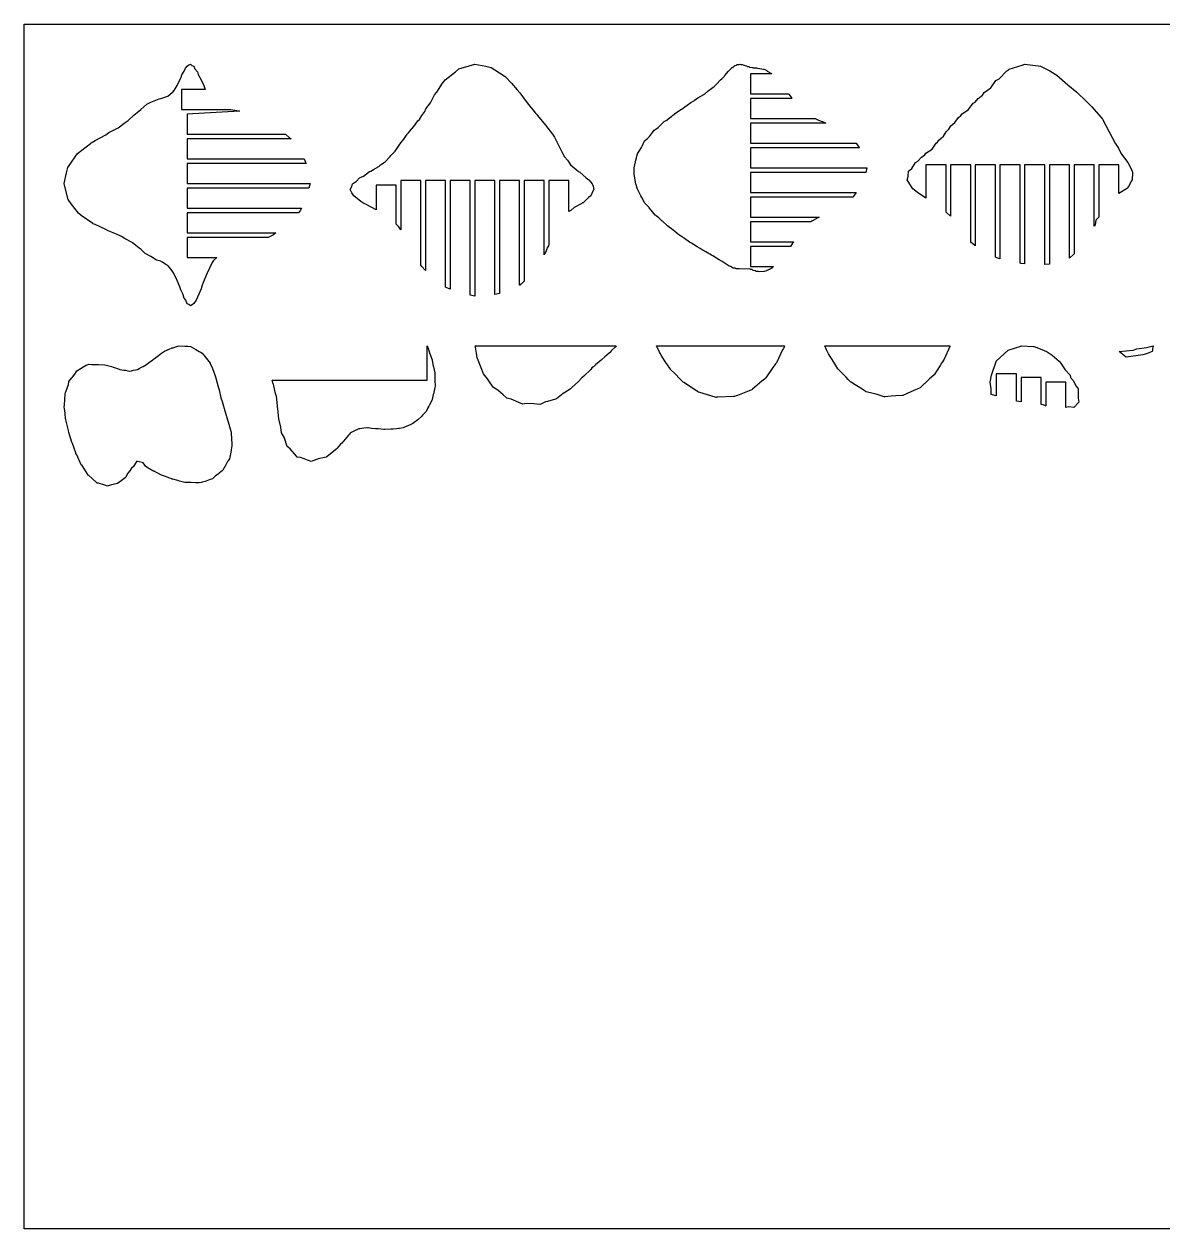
# Model space of a CAD drawing. Header units: metres. Extents: x 0 to 600, y 0 to 300.
# Drawn here: x 0 to 283.5, y 0 to 300 of the extents above; entities that cross this region are included whole.
import ezdxf

# ---------------------------------------------------------------- set-up
doc = ezdxf.new("R2010")
doc.units = ezdxf.units.M

msp = doc.modelspace()

# ---------------------------------------------------------------- linework, layer by layer
at = {"layer": 'sheet_boundary'}
for p, q in [((0, 300), (600, 300)), ((0, 0), (0, 300)), ((600, 0), (0, 0))]:
    msp.add_line(p, q, dxfattribs=at)
at = {"layer": 'X-1'}
for p, q in [((244.974981, 218.80387), (248.096811, 219.843308)), ((248.096811, 219.843308), (248.174035, 219.875189)), ((248.174035, 219.875189), (251.227337, 219.702725)), ((251.227337, 219.702725), (251.415987, 219.693266)), ((251.415987, 219.693266), (253.74864, 218.803881)), ((241.937063, 215.966294), (241.984205, 216.08541)), ((241.984205, 216.08541), (244.974981, 218.80387)), ((253.74864, 218.803881), (254.642726, 218.373322)), ((254.642726, 218.373322), (255.920472, 217.535647)), ((255.920472, 217.535647), (257.694571, 216.08541)), ((257.694571, 216.08541), (257.742683, 216.003984)), ((257.742683, 216.003984), (257.811559, 215.923042)), ((240.837429, 212.573006), (241.937063, 215.966294)), ((257.811559, 215.923042), (259.107918, 213.940082)), ((259.107918, 213.940082), (260.391847, 212.573006)), ((240.45684, 210.801906), (240.837429, 212.573006)), ((240.714326, 209.216649), (240.45684, 210.801906)), ((247.011935, 212.894778), (242.011935, 212.894778)), ((242.011935, 212.894778), (242.011935, 207.406571)), ((247.011935, 206.102647), (247.011935, 212.894778)), ((253.154562, 211.978463), (248.154562, 211.978463)), ((248.154562, 211.978463), (248.154562, 205.963234)), ((253.154562, 205.278752), (253.154562, 211.978463)), ((259.297188, 210.868586), (254.297188, 210.868586)), ((254.297188, 210.868586), (254.297188, 204.918197)), ((259.297188, 204.516197), (259.297188, 210.868586)), ((260.391847, 212.573006), (260.501145, 211.973749)), ((260.501145, 211.973749), (261.117402, 211.226211)), ((261.117402, 211.226211), (261.851465, 209.839609)), ((240.721344, 207.732784), (240.714326, 209.216649)), ((242.011935, 207.406571), (240.721344, 207.732784)), ((261.851465, 209.839609), (262.366425, 209.216649)), ((262.366425, 209.216649), (262.375265, 206.845868)), ((248.154562, 205.963234), (247.011935, 206.102647)), ((253.661502, 205.213011), (253.154562, 205.278752)), ((254.264325, 204.920222), (253.661502, 205.213011)), ((254.297188, 204.918197), (254.264325, 204.920222)), ((260.059197, 204.689376), (259.297188, 204.516197)), ((261.346056, 204.537788), (260.059197, 204.689376)), ((262.569607, 205.860292), (261.346056, 204.537788)), ((262.375265, 206.845868), (262.569607, 205.860292))]:
    msp.add_line(p, q, dxfattribs=at)
at = {"layer": 'X-10-2'}
for p, q in [((276.095927, 218.811966), (276.970576, 219.14192)), ((276.970576, 219.14192), (279.381695, 219.477199)), ((279.381695, 219.477199), (281.075084, 219.875189)), ((280.924461, 219.14192), (280.856685, 218.811966)), ((280.993332, 219.477199), (280.924461, 219.14192)), ((281.075084, 219.875189), (280.993332, 219.477199)), ((272.569607, 218.445833), (276.095927, 218.811966)), ((273.208431, 217.943994), (272.569607, 218.445833)), ((273.323621, 217.853504), (273.208431, 217.943994)), ((273.572231, 217.658204), (273.323621, 217.853504)), ((274.344227, 217.051749), (273.572231, 217.658204)), ((278.448574, 217.658204), (274.344227, 217.051749)), ((279.381695, 217.853504), (278.448574, 217.658204)), ((279.59554, 217.943994), (279.381695, 217.853504)), ((280.781476, 218.445833), (279.59554, 217.943994)), ((280.856685, 218.811966), (280.781476, 218.445833))]:
    msp.add_line(p, q, dxfattribs=at)
at = {"layer": 'X-5'}
for p, q in [((174.850973, 287.685747), (175.356663, 288.318632)), ((175.356663, 288.318632), (175.544635, 288.407858)), ((175.544635, 288.407858), (175.765752, 288.666323)), ((175.765752, 288.666323), (175.872558, 288.79117)), ((175.872558, 288.79117), (175.874295, 288.7932)), ((175.874295, 288.7932), (176.083653, 289.037919)), ((176.083653, 289.037919), (176.145559, 289.110282)), ((176.145559, 289.110282), (176.150973, 289.116611)), ((176.150973, 289.116611), (176.209349, 289.184847)), ((176.209349, 289.184847), (176.305906, 289.222948)), ((176.305906, 289.222948), (176.372148, 289.249086)), ((176.372148, 289.249086), (176.495641, 289.297816)), ((176.495641, 289.297816), (176.513053, 289.304687)), ((176.513053, 289.304687), (176.640903, 289.420064)), ((176.640903, 289.420064), (176.691987, 289.466165)), ((176.691987, 289.466165), (176.843554, 289.602947)), ((176.843554, 289.602947), (176.936688, 289.686996)), ((176.936688, 289.686996), (177.02729, 289.712315)), ((177.02729, 289.712315), (177.300984, 289.788803)), ((177.300984, 289.788803), (177.333423, 289.805748)), ((177.333423, 289.805748), (177.535226, 289.911162)), ((177.535226, 289.911162), (177.585462, 289.937404)), ((177.585462, 289.937404), (177.78075, 289.957072)), ((177.78075, 289.957072), (177.982271, 289.977368)), ((177.982271, 289.977368), (178.189229, 290)), ((178.189229, 290), (178.40738, 289.977368)), ((178.40738, 289.977368), (178.603022, 289.957072)), ((178.603022, 289.957072), (178.676828, 289.937404)), ((178.676828, 289.937404), (178.775299, 289.911162)), ((178.775299, 289.911162), (179.196195, 289.805748)), ((179.196195, 289.805748), (179.227492, 289.788803)), ((179.227492, 289.788803), (179.368766, 289.712315)), ((179.368766, 289.712315), (179.466139, 289.686996)), ((179.466139, 289.686996), (179.789368, 289.602947)), ((179.789368, 289.602947), (179.996528, 289.466165)), ((179.996528, 289.466165), (180.410119, 289.420064)), ((180.410119, 289.420064), (180.601261, 289.304687)), ((180.601261, 289.304687), (180.612643, 289.297816)), ((180.612643, 289.297816), (180.693371, 289.249086)), ((180.693371, 289.249086), (181.265924, 289.222948)), ((181.265924, 289.222948), (181.354738, 289.184847)), ((181.354738, 289.184847), (181.513797, 289.116611)), ((181.513797, 289.116611), (182.293427, 289.110282)), ((182.293427, 289.110282), (182.559387, 289.037919)), ((182.559387, 289.037919), (184.053473, 288.7932)), ((184.053473, 288.7932), (184.131089, 288.79117)), ((184.131089, 288.79117), (184.426896, 288.666323)), ((184.426896, 288.666323), (184.844861, 288.407858)), ((184.844861, 288.407858), (184.989148, 288.318632)), ((184.989148, 288.318632), (186.012587, 287.685747)), ((172.135399, 284.810677), (172.379802, 285.00506)), ((172.379802, 285.00506), (173.371676, 286.117446)), ((173.371676, 286.117446), (173.672645, 286.403757)), ((173.672645, 286.403757), (174.261302, 286.963743)), ((174.261302, 286.963743), (174.344648, 287.063487)), ((174.344648, 287.063487), (174.462521, 287.199589)), ((174.462521, 287.199589), (174.850973, 287.685747)), ((186.106955, 287.603456), (180.858171, 287.603456)), ((180.858171, 287.603456), (180.858171, 282.603456)), ((186.012587, 287.685747), (186.106955, 287.603456)), ((167.685631, 281.644722), (169.168842, 282.469867)), ((169.168842, 282.469867), (169.285734, 282.546868)), ((169.285734, 282.546868), (169.341949, 282.581769)), ((169.341949, 282.581769), (170.196386, 283.291648)), ((170.196386, 283.291648), (170.619498, 283.643175)), ((170.619498, 283.643175), (170.826106, 283.814828)), ((170.826106, 283.814828), (171.520275, 284.28395)), ((171.520275, 284.28395), (171.796065, 284.47033)), ((171.796065, 284.47033), (172.135399, 284.810677)), ((180.858171, 282.603456), (190.38893, 282.603456)), ((190.38893, 282.603456), (190.402923, 282.581769)), ((190.402923, 282.581769), (190.425443, 282.546868)), ((190.425443, 282.546868), (190.475128, 282.469867)), ((190.475128, 282.469867), (191.007554, 281.644722)), ((163.606637, 278.780772), (164.084224, 279.099331)), ((164.084224, 279.099331), (164.501645, 279.43938)), ((164.501645, 279.43938), (165.091427, 279.845115)), ((165.091427, 279.845115), (165.95345, 280.438134)), ((165.95345, 280.438134), (166.838656, 280.98936)), ((166.838656, 280.98936), (166.920934, 281.040595)), ((166.920934, 281.040595), (167.685631, 281.644722)), ((191.126211, 281.460829), (180.858171, 281.460829)), ((180.858171, 281.460829), (180.858171, 276.460829)), ((191.007554, 281.644722), (191.126211, 281.460829)), ((159.465792, 275.830349), (159.967782, 276.106287)), ((159.967782, 276.106287), (160.654686, 276.647338)), ((160.654686, 276.647338), (161.207695, 277.082924)), ((161.207695, 277.082924), (161.492102, 277.306941)), ((161.492102, 277.306941), (161.953879, 277.670666)), ((161.953879, 277.670666), (162.008014, 277.71063)), ((162.008014, 277.71063), (162.016232, 277.719942)), ((162.016232, 277.719942), (163.606637, 278.780772)), ((180.858171, 276.460829), (196.894201, 276.460829)), ((196.894201, 276.460829), (197.760439, 276.106287)), ((197.760439, 276.106287), (198.434629, 275.830349)), ((156.400056, 272.972897), (156.873117, 273.60757)), ((156.873117, 273.60757), (157.532211, 274.026295)), ((157.532211, 274.026295), (157.832707, 274.217201)), ((157.832707, 274.217201), (159.014789, 275.384852)), ((159.014789, 275.384852), (159.346925, 275.712933)), ((159.346925, 275.712933), (159.465792, 275.830349)), ((199.567834, 275.318203), (180.858171, 275.318203)), ((180.858171, 275.318203), (180.858171, 270.318203)), ((198.434629, 275.830349), (198.721506, 275.712933)), ((198.721506, 275.712933), (199.414567, 275.384852)), ((199.414567, 275.384852), (199.567834, 275.318203)), ((153.853454, 269.629143), (154.474608, 270.921165)), ((154.474608, 270.921165), (155.154873, 271.528897)), ((155.154873, 271.528897), (155.660333, 271.980462)), ((155.660333, 271.980462), (156.400056, 272.972897)), ((180.858171, 270.318203), (207.103123, 270.318203)), ((207.103123, 270.318203), (207.614243, 269.629143)), ((152.301753, 266.09225), (152.664615, 267.736106)), ((152.664615, 267.736106), (152.934511, 268.144564)), ((152.934511, 268.144564), (153.687815, 269.284606)), ((153.687815, 269.284606), (153.853454, 269.629143)), ((207.993804, 269.175576), (180.858171, 269.175576)), ((180.858171, 269.175576), (180.858171, 264.175576)), ((207.614243, 269.629143), (207.902564, 269.284606)), ((207.902564, 269.284606), (207.993804, 269.175576)), ((151.833345, 264.195049), (152.196752, 265.666962)), ((151.894945, 262.530676), (151.833345, 264.195049)), ((152.196752, 265.666962), (152.301753, 266.09225)), ((180.858171, 264.175576), (209.815574, 264.175576)), ((209.815574, 264.175576), (209.526688, 263.032949)), ((152.011774, 261.689239), (151.894945, 262.530676)), ((152.164575, 260.588712), (152.011774, 261.689239)), ((209.526688, 263.032949), (180.858171, 263.032949)), ((180.858171, 263.032949), (180.858171, 258.032949)), ((152.266385, 260.245249), (152.164575, 260.588712)), ((152.671449, 258.878732), (152.266385, 260.245249)), ((153.007653, 258.235323), (152.671449, 258.878732)), ((153.538136, 257.220113), (153.007653, 258.235323)), ((180.858171, 258.032949), (207.156012, 258.032949)), ((207.156012, 258.032949), (206.539261, 257.220113)), ((153.746679, 256.847523), (153.538136, 257.220113)), ((154.461022, 255.571254), (153.746679, 256.847523)), ((154.533391, 255.441957), (154.461022, 255.571254)), ((155.587898, 254.290587), (154.533391, 255.441957)), ((206.289027, 256.890323), (180.858171, 256.890323)), ((180.858171, 256.890323), (180.858171, 251.890323)), ((206.539261, 257.220113), (206.289027, 256.890323)), ((155.61182, 254.264468), (155.587898, 254.290587)), ((156.114952, 253.652816), (155.61182, 254.264468)), ((157.09332, 252.463428), (156.114952, 253.652816)), ((157.143862, 252.401985), (157.09332, 252.463428)), ((157.371346, 252.22472), (157.143862, 252.401985)), ((158.010555, 251.726622), (157.371346, 252.22472)), ((158.662328, 251.116244), (158.010555, 251.726622)), ((158.841585, 250.948373), (158.662328, 251.116244)), ((158.894751, 250.898584), (158.841585, 250.948373)), ((160.121458, 249.749788), (158.894751, 250.898584)), ((160.486129, 249.507519), (160.121458, 249.749788)), ((160.581767, 249.43167), (160.486129, 249.507519)), ((161.133199, 248.994337), (160.581767, 249.43167)), ((180.858171, 251.890323), (197.873656, 251.890323)), ((195.873635, 250.747696), (180.858171, 250.747696)), ((180.858171, 250.747696), (180.858171, 245.747696)), ((196.065495, 250.898584), (195.873635, 250.747696)), ((196.120466, 250.948373), (196.065495, 250.898584)), ((196.438511, 251.116244), (196.120466, 250.948373)), ((197.570153, 251.726622), (196.438511, 251.116244)), ((197.873656, 251.890323), (197.570153, 251.726622)), ((161.95388, 248.343466), (161.133199, 248.994337)), ((162.967576, 247.554834), (161.95388, 248.343466)), ((163.010279, 247.521612), (162.967576, 247.554834)), ((163.415875, 247.248405), (163.010279, 247.521612)), ((164.361674, 246.596809), (163.415875, 247.248405)), ((165.622595, 245.728112), (164.361674, 246.596809)), ((166.128259, 245.428752), (165.622595, 245.728112)), ((167.579004, 244.56989), (166.128259, 245.428752)), ((168.297485, 244.091207), (167.579004, 244.56989)), ((168.823693, 243.769765), (168.297485, 244.091207)), ((169.168842, 243.558925), (168.823693, 243.769765)), ((169.693976, 243.272388), (169.168842, 243.558925)), ((171.138031, 242.484445), (169.693976, 243.272388)), ((180.858171, 245.747696), (191.49628, 245.747696)), ((190.787362, 244.60507), (180.858171, 244.60507)), ((180.858171, 244.60507), (180.858171, 239.60507)), ((191.279209, 245.428752), (190.787362, 244.60507)), ((191.482951, 245.728112), (191.279209, 245.428752)), ((191.49628, 245.747696), (191.482951, 245.728112)), ((171.443188, 242.293965), (171.138031, 242.484445)), ((172.379802, 241.709326), (171.443188, 242.293965)), ((173.018091, 241.308949), (172.379802, 241.709326)), ((173.732626, 240.860746), (173.018091, 241.308949)), ((174.231903, 240.547567), (173.732626, 240.860746)), ((174.261302, 240.528962), (174.231903, 240.547567)), ((174.269608, 240.527003), (174.261302, 240.528962)), ((175.278529, 239.868787), (174.269608, 240.527003)), ((175.544635, 239.695181), (175.278529, 239.868787)), ((175.813934, 239.670062), (175.544635, 239.695181)), ((176.491998, 239.250518), (175.813934, 239.670062)), ((176.492055, 239.250483), (176.491998, 239.250518)), ((176.513053, 239.23749), (176.492055, 239.250483)), ((176.966671, 239.208143), (176.513053, 239.23749)), ((177.010288, 239.186874), (176.966671, 239.208143)), ((177.021842, 239.18124), (177.010288, 239.186874)), ((177.041441, 239.171683), (177.021842, 239.18124)), ((177.043853, 239.170507), (177.041441, 239.171683)), ((177.162326, 239.112737), (177.043853, 239.170507)), ((177.171754, 239.10814), (177.162326, 239.112737)), ((177.179373, 239.104425), (177.171754, 239.10814)), ((177.189444, 239.099514), (177.179373, 239.104425)), ((177.300984, 239.045125), (177.189444, 239.099514)), ((177.982271, 239.02807), (177.300984, 239.045125)), ((180.715603, 238.949475), (177.982271, 239.02807)), ((180.789992, 238.895365), (180.715603, 238.949475)), ((181.196429, 238.856204), (180.789992, 238.895365)), ((180.858171, 239.60507), (186.5097, 239.60507)), ((181.448005, 238.632779), (181.196429, 238.856204)), ((181.458872, 238.623128), (181.448005, 238.632779)), ((181.958417, 238.574088), (181.458872, 238.623128)), ((182.193541, 238.399585), (181.958417, 238.574088)), ((182.217715, 238.381643), (182.193541, 238.399585)), ((182.799352, 238.362418), (182.217715, 238.381643)), ((182.847755, 238.360818), (182.799352, 238.362418)), ((183.118028, 238.281694), (182.847755, 238.360818)), ((184.11101, 238.360818), (183.118028, 238.281694)), ((184.131088, 238.362418), (184.11101, 238.360818)), ((184.191234, 238.381643), (184.131088, 238.362418)), ((184.247362, 238.399585), (184.191234, 238.381643)), ((184.798696, 238.574088), (184.247362, 238.399585)), ((184.916335, 238.623128), (184.798696, 238.574088)), ((184.939485, 238.632779), (184.916335, 238.623128)), ((185.475438, 238.856204), (184.939485, 238.632779)), ((185.540155, 238.895365), (185.475438, 238.856204)), ((185.629577, 238.949475), (185.540155, 238.895365)), ((185.759461, 239.02807), (185.629577, 238.949475)), ((185.787646, 239.045125), (185.759461, 239.02807)), ((185.877528, 239.099514), (185.787646, 239.045125)), ((185.885644, 239.104425), (185.877528, 239.099514)), ((185.891783, 239.10814), (185.885644, 239.104425)), ((185.899381, 239.112737), (185.891783, 239.10814)), ((185.99485, 239.170507), (185.899381, 239.112737)), ((185.996794, 239.171683), (185.99485, 239.170507)), ((186.012587, 239.18124), (185.996794, 239.171683)), ((186.019196, 239.186874), (186.012587, 239.18124)), ((186.044142, 239.208143), (186.019196, 239.186874)), ((186.078564, 239.23749), (186.044142, 239.208143)), ((186.093803, 239.250483), (186.078564, 239.23749)), ((186.093845, 239.250518), (186.093803, 239.250483)), ((186.5097, 239.60507), (186.093845, 239.250518))]:
    msp.add_line(p, q, dxfattribs=at)
at = {"layer": 'X-7'}
for p, q in [((39.279221, 287.351295), (39.828614, 288.312401)), ((39.828614, 288.312401), (40.182124, 289.027619)), ((40.182124, 289.027619), (40.617033, 289.549726)), ((40.617033, 289.549726), (40.998089, 289.828996)), ((40.998089, 289.828996), (41.405452, 290)), ((41.405452, 290), (41.770145, 289.716856)), ((41.770145, 289.716856), (42.230527, 289.521088)), ((42.230527, 289.521088), (42.539872, 288.837745)), ((42.539872, 288.837745), (43.136062, 288.125403)), ((43.136062, 288.125403), (43.351525, 287.425463)), ((38.098003, 284.691878), (38.240219, 285.11703)), ((38.240219, 285.11703), (39.003539, 286.569251)), ((39.003539, 286.569251), (39.279221, 287.351295)), ((43.351525, 287.425463), (44.183345, 285.954388)), ((44.183345, 285.954388), (44.256625, 285.690184)), ((44.256625, 285.690184), (44.616288, 284.959828)), ((34.320208, 281.557628), (35.763542, 282.05864)), ((35.763542, 282.05864), (36.848084, 282.942034)), ((36.848084, 282.942034), (37.050721, 283.078074)), ((37.050721, 283.078074), (37.318428, 283.448642)), ((37.318428, 283.448642), (38.098003, 284.691878)), ((45.099087, 283.73083), (39.165284, 283.73083)), ((39.165284, 283.73083), (39.165284, 278.73083)), ((44.616288, 284.959828), (45.099087, 283.73083)), ((29.072544, 278.756286), (30.547886, 280.021656)), ((30.547886, 280.021656), (31.556989, 280.586204)), ((31.556989, 280.586204), (33.650181, 281.392017)), ((33.650181, 281.392017), (34.057794, 281.475099)), ((34.057794, 281.475099), (34.320208, 281.557628)), ((25.881258, 275.989147), (27.289125, 277.28658)), ((27.289125, 277.28658), (28.107352, 278.018097)), ((28.107352, 278.018097), (29.072544, 278.756286)), ((39.165284, 278.73083), (51.419764, 278.73083)), ((53.603991, 278.32665), (40.619234, 277.588204)), ((40.619234, 277.588204), (40.619234, 272.588204)), ((51.419764, 278.73083), (51.495246, 278.71274)), ((51.495246, 278.71274), (53.436878, 278.383304)), ((53.436878, 278.383304), (53.603991, 278.32665)), ((21.122436, 272.971336), (23.387924, 274.177254)), ((23.387924, 274.177254), (25.133883, 275.476097)), ((25.133883, 275.476097), (25.881258, 275.989147)), ((13.330592, 267.781896), (16.490464, 270.291915)), ((16.490464, 270.291915), (16.714319, 270.463952)), ((16.714319, 270.463952), (17.699319, 271.00169)), ((17.699319, 271.00169), (20.303283, 272.45361)), ((20.303283, 272.45361), (21.122436, 272.971336)), ((40.619234, 272.588204), (65.101831, 272.588204)), ((66.441016, 271.445577), (40.619234, 271.445577)), ((40.619234, 271.445577), (40.619234, 266.445577)), ((65.101831, 272.588204), (66.038245, 271.697415)), ((66.038245, 271.697415), (66.441016, 271.445577)), ((12.710785, 266.931453), (13.330592, 267.781896)), ((10.552125, 262.945398), (10.880556, 264.307359)), ((10.880556, 264.307359), (12.710785, 266.931453)), ((40.619234, 266.445577), (69.739083, 266.445577)), ((70.220219, 265.30295), (40.619234, 265.30295)), ((40.619234, 265.30295), (40.619234, 260.30295)), ((69.739083, 266.445577), (70.053623, 265.594747)), ((70.053623, 265.594747), (70.220219, 265.30295)), ((10, 260.322423), (10.552125, 262.945398)), ((10.309201, 258.869837), (10, 260.322423)), ((10.95103, 256.346687), (10.309201, 258.869837)), ((40.619234, 260.30295), (71.17161, 260.30295)), ((70.915824, 259.160324), (40.619234, 259.160324)), ((40.619234, 259.160324), (40.619234, 254.160324)), ((71.17161, 260.30295), (70.915824, 259.160324)), ((11.727278, 255.232763), (10.95103, 256.346687)), ((13.519585, 252.913166), (11.727278, 255.232763)), ((14.234935, 252.346705), (13.519585, 252.913166)), ((17.102678, 250.340407), (14.234935, 252.346705)), ((40.619234, 254.160324), (69.046908, 254.160324)), ((68.32768, 253.017697), (40.619234, 253.017697)), ((40.619234, 253.017697), (40.619234, 248.017697)), ((68.79141, 253.696714), (68.32768, 253.017697)), ((69.046908, 254.160324), (68.79141, 253.696714)), ((17.224688, 250.274918), (17.102678, 250.340407)), ((17.699319, 250.061274), (17.224688, 250.274918)), ((20.343861, 248.857802), (17.699319, 250.061274)), ((20.936134, 248.54136), (20.343861, 248.857802)), ((22.99265, 247.678331), (20.936134, 248.54136)), ((24.230314, 247.086996), (22.99265, 247.678331)), ((25.160207, 246.556529), (24.230314, 247.086996)), ((26.877891, 245.610725), (25.160207, 246.556529)), ((40.619234, 248.017697), (62.701651, 248.017697)), ((60.735733, 246.875071), (40.619234, 246.875071)), ((40.619234, 246.875071), (40.619234, 241.875071)), ((61.573943, 247.279255), (60.735733, 246.875071)), ((62.059381, 247.566843), (61.573943, 247.279255)), ((62.701651, 248.017697), (62.059381, 247.566843)), ((26.996233, 245.506427), (26.877891, 245.610725)), ((27.289123, 245.301235), (26.996233, 245.506427)), ((28.602242, 244.18548), (27.289123, 245.301235)), ((29.133313, 243.834774), (28.602242, 244.18548)), ((30.110677, 242.904911), (29.133313, 243.834774)), ((31.530649, 242.161117), (30.110677, 242.904911)), ((31.543709, 242.151163), (31.530649, 242.161117)), ((31.556989, 242.147364), (31.543709, 242.151163)), ((32.987718, 241.201901), (31.556989, 242.147364)), ((34.057793, 240.932505), (32.987718, 241.201901)), ((34.220808, 240.822675), (34.057793, 240.932505)), ((34.420666, 240.712172), (34.220808, 240.822675)), ((35.39812, 240.078315), (34.420666, 240.712172)), ((35.763542, 239.878209), (35.39812, 240.078315)), ((40.619234, 241.875071), (48.005335, 241.875071)), ((46.849477, 240.648147), (45.470523, 237.820901)), ((47.176272, 241.119982), (46.849477, 240.648147)), ((48.005335, 241.875071), (47.176272, 241.119982)), ((36.391981, 239.231469), (35.763542, 239.878209)), ((37.050721, 238.308173), (36.391981, 239.231469)), ((37.203783, 238.099891), (37.050721, 238.308173)), ((37.478012, 237.494829), (37.203783, 238.099891)), ((38.010153, 236.438729), (37.478012, 237.494829)), ((45.470523, 237.820901), (44.613637, 235.691202)), ((38.098003, 236.14312), (38.010153, 236.438729)), ((38.801224, 234.604789), (38.098003, 236.14312)), ((39.003539, 233.824918), (38.801224, 234.604789)), ((44.048808, 234.06536), (43.136062, 231.986964)), ((44.183344, 234.497), (44.048808, 234.06536)), ((44.613637, 235.691202), (44.183344, 234.497)), ((39.534668, 232.800445), (39.003539, 233.824918)), ((39.828614, 231.785218), (39.534668, 232.800445)), ((40.25178, 231.22994), (39.828614, 231.785218)), ((40.617033, 230.379271), (40.25178, 231.22994)), ((42.798701, 231.236754), (42.230527, 230.41185)), ((43.136062, 231.986964), (42.798701, 231.236754)), ((40.996126, 230.202052), (40.617033, 230.379271)), ((41.405452, 229.875189), (40.996126, 230.202052)), ((41.820562, 230.07896), (41.405452, 229.875189)), ((42.230527, 230.41185), (41.820562, 230.07896))]:
    msp.add_line(p, q, dxfattribs=at)
at = {"layer": 'X-8'}
for p, q in [((104.804797, 286.142473), (107.364405, 288.14545)), ((107.364405, 288.14545), (108.237224, 288.87098)), ((108.237224, 288.87098), (110.824408, 289.612705)), ((110.824408, 289.612705), (112.229402, 290)), ((112.229402, 290), (114.925844, 289.532904)), ((114.925844, 289.532904), (116.266628, 289.228065)), ((116.266628, 289.228065), (119.267583, 287.322603)), ((102.741967, 283.021833), (104.164174, 285.259026)), ((104.164174, 285.259026), (104.640054, 285.895436)), ((104.640054, 285.895436), (104.804797, 286.142473)), ((119.267583, 287.322603), (119.846592, 286.892525)), ((119.846592, 286.892525), (121.323619, 285.259026)), ((121.323619, 285.259026), (122.749894, 283.63896)), ((101.200645, 280.397207), (102.166341, 282.416664)), ((102.166341, 282.416664), (102.741967, 283.021833)), ((122.749894, 283.63896), (123.416658, 282.90151)), ((123.416658, 282.90151), (125.18983, 280.373202)), ((100.032785, 278.908933), (101.200645, 280.397207)), ((125.18983, 280.373202), (127.323096, 277.835746)), ((98.0114, 275.925776), (98.401441, 276.2832)), ((98.401441, 276.2832), (98.986917, 277.251749)), ((98.986917, 277.251749), (99.725379, 278.262871)), ((99.725379, 278.262871), (100.032785, 278.908933)), ((127.323096, 277.835746), (127.508199, 277.56588)), ((127.508199, 277.56588), (127.776085, 277.25175)), ((127.776085, 277.25175), (129.824058, 274.797784)), ((95.659523, 272.955361), (95.902148, 273.268132)), ((95.902148, 273.268132), (97.034313, 274.496937)), ((97.034313, 274.496937), (98.0114, 275.925776)), ((129.824058, 274.797784), (131.529403, 272.559793)), ((93.33894, 269.830019), (93.752522, 270.43419)), ((93.752522, 270.43419), (94.500706, 271.309158)), ((94.500706, 271.309158), (95.374793, 272.559793)), ((95.374793, 272.559793), (95.659523, 272.955361)), ((131.529403, 272.559793), (132.022478, 271.808075)), ((132.022478, 271.808075), (133.276254, 269.359503)), ((91.030106, 266.944526), (91.1451, 267.049619)), ((91.1451, 267.049619), (91.311507, 267.262947)), ((91.311507, 267.262947), (92.350324, 268.322792)), ((92.350324, 268.322792), (93.024934, 269.359503)), ((93.024934, 269.359503), (93.33894, 269.830019)), ((133.276254, 269.359503), (133.977342, 268.029419)), ((133.977342, 268.029419), (134.538718, 266.944526)), ((86.944274, 263.835365), (88.261692, 264.514498)), ((88.261692, 264.514498), (88.722797, 264.979637)), ((88.722797, 264.979637), (89.872637, 265.678756)), ((89.872637, 265.678756), (91.030106, 266.944526)), ((134.538718, 266.944526), (135.30147, 266.086711)), ((135.30147, 266.086711), (136.05241, 264.979637)), ((136.05241, 264.979637), (137.441392, 263.752676)), ((82.74669, 260.895155), (83.512749, 261.732702)), ((83.512749, 261.732702), (84.464159, 262.142598)), ((84.464159, 262.142598), (85.987654, 263.28069)), ((85.987654, 263.28069), (86.299862, 263.402294)), ((86.299862, 263.402294), (86.944274, 263.835365)), ((98.782049, 261.085222), (93.782049, 261.085222)), ((93.782049, 261.085222), (93.782049, 248.784882)), ((98.782049, 239.943185), (98.782049, 261.085222)), ((104.924676, 261.085222), (99.924676, 261.085222)), ((99.924676, 261.085222), (99.924676, 238.610347)), ((104.924676, 234.504301), (104.924676, 261.085222)), ((111.067302, 261.085222), (106.067302, 261.085222)), ((106.067302, 261.085222), (106.067302, 233.998998)), ((111.067302, 232.461853), (111.067302, 261.085222)), ((117.209929, 261.085222), (112.209929, 261.085222)), ((112.209929, 261.085222), (112.209929, 232.23678)), ((117.209929, 232.706981), (117.209929, 261.085222)), ((123.352555, 261.085222), (118.352555, 261.085222)), ((118.352555, 261.085222), (118.352555, 232.945056)), ((123.352555, 234.978475), (123.352555, 261.085222)), ((129.495182, 261.085222), (124.495182, 261.085222)), ((124.495182, 261.085222), (124.495182, 236.020378)), ((129.495182, 242.510111), (129.495182, 261.085222)), ((135.637809, 261.085222), (130.637809, 261.085222)), ((130.637809, 261.085222), (130.637809, 245.237887)), ((135.637809, 253.327582), (135.637809, 261.085222)), ((137.441392, 263.752676), (138.032979, 263.28069)), ((138.032979, 263.28069), (138.315105, 263.117467)), ((138.315105, 263.117467), (139.950337, 261.732702)), ((139.950337, 261.732702), (140.601656, 261.217463)), ((140.601656, 261.217463), (141.376155, 260.253487)), ((81.17161, 258.774272), (81.558687, 259.557949)), ((81.573039, 257.967305), (81.17161, 258.774272)), ((81.558687, 259.557949), (81.747488, 260.253487)), ((81.747488, 260.253487), (82.74669, 260.895155)), ((92.639423, 259.856475), (87.639423, 259.856475)), ((87.639423, 259.856475), (87.639423, 253.742445)), ((92.639423, 250.19597), (92.639423, 259.856475)), ((141.491511, 258.203111), (141.069576, 257.226284)), ((141.376155, 260.253487), (141.651161, 259.618575)), ((141.833345, 258.774272), (141.491511, 258.203111)), ((141.651161, 259.618575), (141.833345, 258.774272)), ((82.040808, 257.226284), (81.573039, 257.967305)), ((83.816095, 255.82614), (82.040808, 257.226284)), ((84.296795, 255.527338), (83.816095, 255.82614)), ((85.293328, 254.999571), (84.296795, 255.527338)), ((138.80476, 255.297563), (136.911153, 254.362492)), ((139.035824, 255.47185), (138.80476, 255.297563)), ((139.165146, 255.527338), (139.035824, 255.47185)), ((140.476005, 256.856433), (139.165146, 255.527338)), ((141.069576, 257.226284), (140.476005, 256.856433)), ((87.639423, 253.742445), (85.293328, 254.999571)), ((136.108871, 253.562449), (135.637809, 253.327582)), ((136.911153, 254.362492), (136.108871, 253.562449)), ((93.256163, 249.554672), (92.639423, 250.19597)), ((93.782049, 248.784882), (93.256163, 249.554672)), ((129.905924, 243.255225), (129.495182, 242.510111)), ((130.226272, 244.268845), (129.905924, 243.255225)), ((130.560209, 244.820715), (130.226272, 244.268845)), ((130.637809, 245.237887), (130.560209, 244.820715)), ((99.006018, 239.629673), (98.782049, 239.943185)), ((99.924676, 238.610347), (99.006018, 239.629673)), ((105.096776, 234.405598), (104.924676, 234.504301)), ((106.067302, 233.998998), (105.096776, 234.405598)), ((123.446305, 235.02091), (123.352555, 234.978475)), ((123.492307, 235.077119), (123.446305, 235.02091)), ((123.714672, 235.247949), (123.492307, 235.077119)), ((124.495182, 236.020378), (123.714672, 235.247949)), ((112.209929, 232.23678), (111.067302, 232.461853)), ((118.352555, 232.945056), (117.209929, 232.706981))]:
    msp.add_line(p, q, dxfattribs=at)
at = {"layer": 'X-9'}
for p, q in [((242.682703, 286.393691), (244.619128, 288.326479)), ((244.619128, 288.326479), (245.098217, 288.666966)), ((245.098217, 288.666966), (245.238375, 288.797502)), ((245.238375, 288.797502), (248.442099, 289.782633)), ((248.442099, 289.782633), (249.085226, 290)), ((249.085226, 290), (252.458412, 289.620622)), ((252.458412, 289.620622), (253.016771, 289.509534)), ((253.016771, 289.509534), (255.298383, 288.32648)), ((255.298383, 288.32648), (256.627823, 287.548243)), ((240.646676, 284.143161), (241.892732, 285.97128)), ((241.892732, 285.97128), (242.682703, 286.393691)), ((256.627823, 287.548243), (257.079493, 287.28843)), ((257.079493, 287.28843), (259.818981, 284.849837)), ((237.473012, 281.443371), (238.597559, 282.343295)), ((238.597559, 282.343295), (238.985884, 283.001308)), ((238.985884, 283.001308), (240.646676, 284.143161)), ((259.818981, 284.849837), (262.081101, 283.088741)), ((262.081101, 283.088741), (262.824683, 282.295829)), ((262.824683, 282.295829), (263.729579, 281.443371)), ((235.05, 278.732726), (236.239716, 280.297887)), ((236.239716, 280.297887), (236.754005, 280.539514)), ((236.754005, 280.539514), (237.473012, 281.443371)), ((263.729579, 281.443371), (265.704659, 279.495001)), ((265.704659, 279.495001), (268.103396, 276.748541)), ((231.697483, 275.475849), (232.609269, 276.748541)), ((232.609269, 276.748541), (233.164718, 277.246222)), ((233.164718, 277.246222), (233.485149, 277.687847)), ((233.485149, 277.687847), (235.05, 278.732726)), ((268.103396, 276.748541), (268.437931, 276.289164)), ((268.437931, 276.289164), (270.132714, 273.205764)), ((228.898303, 272.12559), (229.522739, 273.205765)), ((229.522739, 273.205765), (230.180301, 273.847543)), ((230.180301, 273.847543), (230.724573, 274.702486)), ((230.724573, 274.702486), (231.697483, 275.475849)), ((270.132714, 273.205764), (270.869104, 271.790756)), ((226.045411, 268.886076), (227.007337, 270.32327)), ((227.007337, 270.32327), (227.368052, 270.598158)), ((227.368052, 270.598158), (227.727065, 271.139254)), ((227.727065, 271.139254), (228.898303, 272.12559)), ((270.869104, 271.790756), (271.573119, 270.323269)), ((271.573119, 270.323269), (272.446891, 269.123779)), ((223.364195, 266.861143), (224.208572, 267.442124)), ((224.208572, 267.442124), (224.438271, 267.830911)), ((224.438271, 267.830911), (226.045411, 268.886076)), ((272.446891, 269.123779), (273.038186, 267.830911)), ((273.038186, 267.830911), (274.446498, 265.930325)), ((220.175793, 263.389999), (220.987043, 264.061734)), ((220.987043, 264.061734), (221.91325, 265.560011)), ((221.91325, 265.560011), (222.43758, 265.851012)), ((222.43758, 265.851012), (223.364195, 266.861143)), ((229.495247, 264.960161), (224.495247, 264.960161)), ((224.495247, 264.960161), (224.495247, 256.650145)), ((229.495247, 253.20021), (229.495247, 264.960161)), ((235.637873, 264.960161), (230.637873, 264.960161)), ((230.637873, 264.960161), (230.637873, 252.14497)), ((235.637873, 245.768861), (235.637873, 264.960161)), ((241.7805, 264.960161), (236.7805, 264.960161)), ((236.7805, 264.960161), (236.7805, 244.816449)), ((241.7805, 241.923907), (241.7805, 264.960161)), ((247.923127, 264.960161), (242.923127, 264.960161)), ((242.923127, 264.960161), (242.923127, 241.540142)), ((247.923127, 240.433488), (247.923127, 264.960161)), ((254.065753, 264.960161), (249.065753, 264.960161)), ((249.065753, 264.960161), (249.065753, 240.279877)), ((254.065753, 240.117315), (254.065753, 264.960161)), ((260.20838, 264.960161), (255.20838, 264.960161)), ((255.20838, 264.960161), (255.20838, 240.2306)), ((260.20838, 241.733947), (260.20838, 264.960161)), ((266.351006, 264.960161), (261.351006, 264.960161)), ((261.351006, 264.960161), (261.351006, 242.762929)), ((266.351006, 249.669924), (266.351006, 264.960161)), ((272.493633, 264.960161), (267.493633, 264.960161)), ((267.493633, 264.960161), (267.493633, 251.963997)), ((272.493633, 257.821471), (272.493633, 264.960161)), ((274.446498, 265.930325), (274.723267, 265.560011)), ((274.723267, 265.560011), (274.82733, 265.440822)), ((274.82733, 265.440822), (275.789469, 263.389999)), ((219.815574, 261.219988), (220.069386, 262.083875)), ((220.871454, 259.480278), (219.815574, 261.219988)), ((220.069386, 262.083875), (220.175793, 263.389999)), ((275.859342, 261.219988), (275.672628, 260.941251)), ((275.789469, 263.389999), (275.876768, 262.995873)), ((275.876768, 262.995873), (275.859342, 261.219988)), ((221.238223, 258.949087), (220.871454, 259.480278)), ((222.404773, 258.027811), (221.238223, 258.949087)), ((224.495247, 256.650145), (222.404773, 258.027811)), ((274.401052, 258.949087), (272.493633, 257.821471)), ((274.550558, 259.150151), (274.401052, 258.949087)), ((274.941761, 259.568261), (274.550558, 259.150151)), ((275.672628, 260.941251), (274.941761, 259.568261)), ((230.637873, 252.14497), (229.495247, 253.20021)), ((266.599808, 250.031458), (266.351006, 249.669924)), ((266.767655, 251.137625), (266.599808, 250.031458)), ((267.493633, 251.963997), (266.767655, 251.137625)), ((235.839646, 245.539469), (235.637873, 245.768861)), ((236.076718, 245.336628), (235.839646, 245.539469)), ((236.7805, 244.816449), (236.076718, 245.336628)), ((242.111876, 241.795806), (241.7805, 241.923907)), ((242.923127, 241.540142), (242.111876, 241.795806)), ((248.235972, 240.37638), (247.923127, 240.433488)), ((249.065753, 240.279877), (248.235972, 240.37638)), ((255.20838, 240.2306), (254.065753, 240.117315)), ((261.313096, 242.740019), (260.20838, 241.733947)), ((261.351006, 242.762929), (261.313096, 242.740019))]:
    msp.add_line(p, q, dxfattribs=at)
at = {"layer": 'Z-3'}
for p, q in [((100.3155, 211.331443), (100.3155, 219.875189)), ((100.3155, 219.875189), (100.529593, 219.443386)), ((100.529593, 219.443386), (100.757422, 218.713264)), ((100.757422, 218.713264), (100.925561, 218.174432)), ((100.925561, 218.174432), (101.584329, 216.384768)), ((101.584329, 216.384768), (101.613828, 216.215718)), ((101.613828, 216.215718), (101.854164, 214.838438)), ((101.854164, 214.838438), (101.89127, 214.676175)), ((101.89127, 214.676175), (102.240011, 213.151148)), ((102.240011, 213.151148), (102.241876, 211.343022)), ((62.032931, 210.423354), (61.747572, 211.331443)), ((61.747572, 211.331443), (100.3155, 211.331443)), ((62.089491, 210.235365), (62.032931, 210.423354)), ((62.172261, 209.960266), (62.089491, 210.235365)), ((102.241876, 211.343022), (102.312125, 209.807829)), ((62.610424, 207.976662), (62.172261, 209.960266)), ((62.657946, 207.76153), (62.610424, 207.976662)), ((62.806814, 207.325356), (62.657946, 207.76153)), ((63.064155, 204.932353), (62.806814, 207.325356)), ((101.854164, 207.737303), (101.613828, 206.524466)), ((101.89127, 207.924556), (101.854164, 207.737303)), ((102.240011, 209.485127), (101.89127, 207.924556)), ((102.241876, 209.493473), (102.240011, 209.485127)), ((102.312125, 209.807829), (102.241876, 209.493473)), ((63.117854, 204.803848), (63.064155, 204.932353)), ((63.15673, 204.172188), (63.117854, 204.803848)), ((63.399362, 201.743944), (63.15673, 204.172188)), ((100.529593, 204.444452), (100.054199, 203.556475)), ((100.757422, 204.870008), (100.529593, 204.444452)), ((100.925561, 205.194828), (100.757422, 204.870008)), ((101.584329, 206.467478), (100.925561, 205.194828)), ((101.613828, 206.524466), (101.584329, 206.467478)), ((63.414923, 201.683556), (63.399362, 201.743944)), ((63.933728, 199.670144), (63.414923, 201.683556)), ((97.451039, 201.023024), (96.781667, 200.581399)), ((97.689037, 201.180046), (97.451039, 201.023024)), ((97.995378, 201.467512), (97.689037, 201.180046)), ((98.978522, 202.390078), (97.995378, 201.467512)), ((99.162978, 202.59009), (98.978522, 202.390078)), ((99.632205, 203.098892), (99.162978, 202.59009)), ((100.054199, 203.556475), (99.632205, 203.098892)), ((64.057741, 198.237661), (63.933728, 199.670144)), ((64.779682, 196.938594), (64.057741, 198.237661)), ((81.204846, 198.132015), (81.023107, 197.917235)), ((81.252008, 198.187752), (81.204846, 198.132015)), ((81.763166, 198.506398), (81.252008, 198.187752)), ((82.039972, 198.632797), (81.763166, 198.506398)), ((83.311819, 199.213565), (82.039972, 198.632797)), ((83.515762, 199.203737), (83.311819, 199.213565)), ((83.593827, 199.214247), (83.515762, 199.203737)), ((84.56474, 199.344966), (83.593827, 199.214247)), ((85.499776, 199.470854), (84.56474, 199.344966)), ((85.529503, 199.468586), (85.499776, 199.470854)), ((85.639114, 199.460926), (85.529503, 199.468586)), ((86.496163, 199.333903), (85.639114, 199.460926)), ((87.433159, 199.19503), (86.496163, 199.333903)), ((88.15892, 199.245787), (87.433159, 199.19503)), ((89.54257, 199.071452), (88.15892, 199.245787)), ((89.692678, 199.074565), (89.54257, 199.071452)), ((89.733693, 199.075415), (89.692678, 199.074565)), ((89.82056, 199.077217), (89.733693, 199.075415)), ((91.329293, 199.108502), (89.82056, 199.077217)), ((91.890316, 199.1214), (91.329293, 199.108502)), ((92.707852, 199.235051), (91.890316, 199.1214)), ((93.182748, 199.301069), (92.707852, 199.235051)), ((93.457413, 199.339252), (93.182748, 199.301069)), ((94.390227, 199.486731), (93.457413, 199.339252)), ((94.711292, 199.622295), (94.390227, 199.486731)), ((95.309425, 199.899381), (94.711292, 199.622295)), ((95.90017, 200.173044), (95.309425, 199.899381)), ((96.781667, 200.581399), (95.90017, 200.173044)), ((64.800325, 196.877159), (64.779682, 196.938594)), ((65.497647, 194.801933), (64.800325, 196.877159)), ((78.799469, 195.38768), (77.913594, 194.398531)), ((78.868743, 195.466112), (78.799469, 195.38768)), ((79.062249, 195.685197), (78.868743, 195.466112)), ((80.781802, 197.632059), (79.062249, 195.685197)), ((81.023107, 197.917235), (80.781802, 197.632059)), ((65.81234, 194.563937), (65.497647, 194.801933)), ((66.241965, 194.239022), (65.81234, 194.563937)), ((67.766249, 192.439223), (66.241965, 194.239022)), ((68.007892, 192.153903), (67.766249, 192.439223)), ((68.78334, 192.062085), (68.007892, 192.153903)), ((69.718854, 191.730692), (68.78334, 192.062085)), ((75.206749, 192.185744), (73.624694, 191.845913)), ((75.352591, 192.217072), (75.206749, 192.185744)), ((76.712248, 193.335943), (75.352591, 192.217072)), ((77.032528, 193.599504), (76.712248, 193.335943)), ((77.661645, 194.117209), (77.032528, 193.599504)), ((77.913594, 194.398531), (77.661645, 194.117209)), ((70.55899, 191.433085), (69.718854, 191.730692)), ((71.479034, 191.107172), (70.55899, 191.433085)), ((71.886719, 191.260323), (71.479034, 191.107172)), ((73.030794, 191.690105), (71.886719, 191.260323)), ((73.206333, 191.756047), (73.030794, 191.690105)), ((73.624694, 191.845913), (73.206333, 191.756047))]:
    msp.add_line(p, q, dxfattribs=at)
at = {"layer": 'Z-4'}
for p, q in [((112.360168, 219.543735), (112.312125, 219.875189)), ((112.312125, 219.875189), (147.420383, 219.875189)), ((112.362364, 219.528585), (112.360168, 219.543735)), ((112.573317, 218.073194), (112.362364, 219.528585)), ((147.175544, 219.633419), (146.164988, 218.635531)), ((147.420383, 219.875189), (147.175544, 219.633419)), ((112.793444, 216.920206), (112.573317, 218.073194)), ((112.82329, 216.763881), (112.793444, 216.920206)), ((113.609822, 214.821836), (112.82329, 216.763881)), ((143.639897, 216.305575), (142.26168, 215.143696)), ((143.778984, 216.520084), (143.639897, 216.305575)), ((144.539939, 217.163051), (143.778984, 216.520084)), ((145.123861, 217.656436), (144.539939, 217.163051)), ((146.022262, 218.415538), (145.123861, 217.656436)), ((146.164988, 218.635531), (146.022262, 218.415538)), ((113.785098, 214.374687), (113.609822, 214.821836)), ((114.35537, 212.91986), (113.785098, 214.374687)), ((141.045285, 213.957936), (139.325976, 212.361492)), ((141.351875, 214.376703), (141.045285, 213.957936)), ((141.720869, 214.687776), (141.351875, 214.376703)), ((142.26168, 215.143696), (141.720869, 214.687776)), ((115.379043, 211.656799), (114.35537, 212.91986)), ((115.696387, 211.187904), (115.379043, 211.656799)), ((116.783534, 209.581583), (115.696387, 211.187904)), ((138.006735, 211.044478), (136.369253, 209.508435)), ((138.755862, 211.822407), (138.006735, 211.044478)), ((138.844229, 211.914171), (138.755862, 211.822407)), ((139.325976, 212.361492), (138.844229, 211.914171)), ((116.838342, 209.500601), (116.783534, 209.581583)), ((117.934541, 208.822907), (116.838342, 209.500601)), ((119.283902, 207.644804), (117.934541, 208.822907)), ((120.178919, 206.863381), (119.283902, 207.644804)), ((133.381959, 207.358134), (132.487996, 206.676303)), ((134.213809, 207.99259), (133.381959, 207.358134)), ((135.639951, 208.922925), (134.213809, 207.99259)), ((135.985106, 209.148085), (135.639951, 208.922925)), ((136.369253, 209.508435), (135.985106, 209.148085)), ((120.497377, 206.799673), (120.178919, 206.863381)), ((121.277139, 206.643682), (120.497377, 206.799673)), ((123.140619, 205.814052), (121.277139, 206.643682)), ((124.156165, 205.361927), (123.140619, 205.814052)), ((124.584812, 205.425527), (124.156165, 205.361927)), ((125.317192, 205.534195), (124.584812, 205.425527)), ((126.866916, 205.407877), (125.317192, 205.534195)), ((128.412941, 205.28186), (126.866916, 205.407877)), ((128.611144, 205.375554), (128.412941, 205.28186)), ((129.796334, 205.935815), (128.611144, 205.375554)), ((130.264714, 206.064668), (129.796334, 205.935815)), ((132.297687, 206.623949), (130.264714, 206.064668)), ((132.487996, 206.676303), (132.297687, 206.623949))]:
    msp.add_line(p, q, dxfattribs=at)
at = {"layer": 'Z-5'}
for p, q in [((199.725432, 218.920868), (199.31882, 219.875189)), ((199.31882, 219.875189), (230.45684, 219.875189)), ((230.406199, 219.745982), (229.009634, 216.54855)), ((230.45684, 219.875189), (230.406199, 219.745982)), ((199.807544, 218.740153), (199.725432, 218.920868)), ((200.196376, 217.884395), (199.807544, 218.740153)), ((201.529967, 215.816147), (200.196376, 217.884395)), ((229.009634, 216.54855), (228.470615, 215.69481)), ((201.802155, 215.394013), (201.529967, 215.816147)), ((202.55738, 214.197197), (201.802155, 215.394013)), ((202.844332, 213.906093), (202.55738, 214.197197)), ((204.602278, 212.122712), (202.844332, 213.906093)), ((228.003007, 214.968848), (226.514799, 212.667809)), ((228.392226, 215.570652), (228.003007, 214.968848)), ((228.470615, 215.69481), (228.392226, 215.570652)), ((205.15793, 211.513595), (204.602278, 212.122712)), ((205.716471, 210.901311), (205.15793, 211.513595)), ((206.872852, 210.205283), (205.716471, 210.901311)), ((208.156722, 209.432519), (206.872852, 210.205283)), ((225.330977, 211.595485), (223.110392, 209.525511)), ((225.415529, 211.674302), (225.330977, 211.595485)), ((225.913901, 212.124725), (225.415529, 211.674302)), ((226.514799, 212.667809), (225.913901, 212.124725)), ((209.57288, 208.463962), (208.156722, 209.432519)), ((209.645378, 208.414379), (209.57288, 208.463962)), ((211.391582, 207.983542), (209.645378, 208.414379)), ((212.372213, 207.741593), (211.391582, 207.983542)), ((214.131811, 207.183187), (212.372213, 207.741593)), ((214.224887, 207.192152), (214.131811, 207.183187)), ((215.83481, 207.347223), (214.224887, 207.192152)), ((216.968336, 207.456407), (215.83481, 207.347223)), ((218.566904, 207.515635), (216.968336, 207.456407)), ((218.767288, 207.52306), (218.566904, 207.515635)), ((219.788758, 208.004109), (218.767288, 207.52306)), ((221.487343, 208.804038), (219.788758, 208.004109)), ((222.270661, 209.135036), (221.487343, 208.804038)), ((223.040461, 209.460323), (222.270661, 209.135036)), ((223.110392, 209.525511), (223.040461, 209.460323))]:
    msp.add_line(p, q, dxfattribs=at)
at = {"layer": 'Z-6'}
for p, q in [((157.544794, 219.617704), (157.420383, 219.875189)), ((157.420383, 219.875189), (189.31882, 219.875189)), ((157.590362, 219.523396), (157.544794, 219.617704)), ((158.176373, 218.310575), (157.590362, 219.523396)), ((189.023056, 219.232056), (188.757644, 218.876001)), ((189.136393, 219.3841), (189.023056, 219.232056)), ((189.31882, 219.875189), (189.136393, 219.3841)), ((158.392285, 217.863718), (158.176373, 218.310575)), ((158.554603, 217.550358), (158.392285, 217.863718)), ((159.86426, 215.608825), (158.554603, 217.550358)), ((188.757644, 218.876001), (187.278646, 215.640949)), ((159.974606, 215.44524), (159.86426, 215.608825)), ((160.886291, 214.09369), (159.974606, 215.44524)), ((160.940842, 214.023447), (160.886291, 214.09369)), ((162.040708, 212.890858), (160.940842, 214.023447)), ((186.412912, 214.474453), (184.670191, 211.923551)), ((186.878187, 215.155498), (186.412912, 214.474453)), ((187.040609, 215.393243), (186.878187, 215.155498)), ((187.278646, 215.640949), (187.040609, 215.393243)), ((163.194731, 211.707626), (162.040708, 212.890858)), ((163.485543, 211.409454), (163.194731, 211.707626)), ((164.053034, 210.827599), (163.485543, 211.409454)), ((164.183757, 210.738193), (164.053034, 210.827599)), ((167.395677, 208.682034), (164.183757, 210.738193)), ((183.633726, 211.052456), (181.313482, 209.128498)), ((184.005495, 211.360728), (183.633726, 211.052456)), ((184.314305, 211.616795), (184.005495, 211.360728)), ((184.648463, 211.907908), (184.314305, 211.616795)), ((184.670191, 211.923551), (184.648463, 211.907908)), ((167.780212, 208.435869), (167.395677, 208.682034)), ((167.894068, 208.362981), (167.780212, 208.435869)), ((168.217428, 208.260364), (167.894068, 208.362981)), ((172.052254, 207.129395), (168.217428, 208.260364)), ((172.284975, 207.060761), (172.052254, 207.129395)), ((172.352833, 207.063275), (172.284975, 207.060761)), ((172.709755, 207.0765), (172.352833, 207.063275)), ((176.620294, 207.233241), (172.709755, 207.0765)), ((176.688439, 207.235973), (176.620294, 207.233241)), ((176.85475, 207.242639), (176.688439, 207.235973)), ((177.226688, 207.399805), (176.85475, 207.242639)), ((177.611641, 207.553625), (177.226688, 207.399805)), ((180.457062, 208.690603), (177.611641, 207.553625)), ((180.644125, 208.76535), (180.457062, 208.690603)), ((181.123709, 208.956984), (180.644125, 208.76535)), ((181.313482, 209.128498), (181.123709, 208.956984))]:
    msp.add_line(p, q, dxfattribs=at)
at = {"layer": 'Z-8'}
for p, q in [((34.969211, 218.533045), (36.247686, 219.178384)), ((36.247686, 219.178384), (36.678606, 219.314436)), ((36.678606, 219.314436), (36.841159, 219.365758)), ((36.841159, 219.365758), (37.04137, 219.428969)), ((37.04137, 219.428969), (38.283574, 219.821162)), ((38.283574, 219.821162), (38.720382, 219.875189)), ((38.720382, 219.875189), (40.051428, 219.803864)), ((40.051428, 219.803864), (40.755869, 219.766117)), ((40.755869, 219.766117), (41.446651, 219.694835)), ((41.446651, 219.694835), (41.586069, 219.651986)), ((41.586069, 219.651986), (42.73214, 218.993997)), ((31.202007, 215.793422), (32.013988, 216.404485)), ((32.013988, 216.404485), (32.198096, 216.543037)), ((32.198096, 216.543037), (32.436813, 216.696651)), ((32.436813, 216.696651), (32.489357, 216.730463)), ((32.489357, 216.730463), (33.106171, 217.20467)), ((33.106171, 217.20467), (34.188627, 218.081379)), ((34.188627, 218.081379), (34.204776, 218.090723)), ((34.204776, 218.090723), (34.969211, 218.533045)), ((42.73214, 218.993997), (43.569497, 218.513248)), ((43.569497, 218.513248), (44.083474, 218.21816)), ((44.083474, 218.21816), (44.318759, 218.048897)), ((44.318759, 218.048897), (45.030713, 217.16767)), ((45.030713, 217.16767), (46.306553, 215.588488)), ((12.021023, 212.119242), (12.853283, 213.174713)), ((12.853283, 213.174713), (12.899714, 213.270205)), ((12.899714, 213.270205), (13.098693, 213.679436)), ((13.098693, 213.679436), (13.100507, 213.680513)), ((13.100507, 213.680513), (14.223111, 214.346859)), ((14.223111, 214.346859), (14.419138, 214.463215)), ((14.419138, 214.463215), (15.429346, 215.062847)), ((15.429346, 215.062847), (15.977787, 215.267952)), ((15.977787, 215.267952), (16.101673, 215.314283)), ((16.101673, 215.314283), (16.132965, 215.311398)), ((16.132965, 215.311398), (16.846779, 215.245588)), ((16.846779, 215.245588), (18.228313, 215.218501)), ((18.228313, 215.218501), (18.492977, 215.213312)), ((18.492977, 215.213312), (20.098692, 215.181829)), ((20.098692, 215.181829), (20.797331, 214.984883)), ((20.797331, 214.984883), (21.727177, 214.722761)), ((21.727177, 214.722761), (22.155222, 214.602095)), ((22.155222, 214.602095), (23.232362, 214.206185)), ((23.232362, 214.206185), (23.812141, 213.993082)), ((23.812141, 213.993082), (24.860961, 213.857564)), ((24.860961, 213.857564), (25.147702, 213.820515)), ((25.147702, 213.820515), (25.203863, 213.808029)), ((25.203863, 213.808029), (25.858448, 213.662499)), ((25.858448, 213.662499), (26.303387, 213.563579)), ((26.303387, 213.563579), (26.736412, 213.681663)), ((26.736412, 213.681663), (27.207229, 213.810052)), ((27.207229, 213.810052), (27.715707, 213.948711)), ((27.715707, 213.948711), (28.02774, 213.978862)), ((28.02774, 213.978862), (28.197548, 213.995269)), ((28.197548, 213.995269), (28.681451, 214.270648)), ((28.681451, 214.270648), (29.349225, 214.650663)), ((29.349225, 214.650663), (29.602549, 214.77473)), ((29.602549, 214.77473), (30.049072, 214.993417)), ((30.049072, 214.993417), (30.204167, 215.097592)), ((30.204167, 215.097592), (30.885502, 215.555234)), ((30.885502, 215.555234), (31.202007, 215.793422)), ((46.306553, 215.588488), (46.314069, 215.578447)), ((46.314069, 215.578447), (46.341815, 215.514122)), ((46.341815, 215.514122), (46.862746, 214.208455)), ((46.862746, 214.208455), (47.221924, 213.308208)), ((47.221924, 213.308208), (47.492641, 212.629682)), ((10.377361, 208.431389), (11.031702, 210.297792)), ((11.031702, 210.297792), (11.057558, 210.450943)), ((11.057558, 210.450943), (11.110767, 210.766113)), ((11.110767, 210.766113), (11.153462, 211.019003)), ((11.153462, 211.019003), (11.878918, 211.939024)), ((11.878918, 211.939024), (12.021023, 212.119242)), ((47.492641, 212.629682), (47.667242, 212.163879)), ((47.667242, 212.163879), (48.272492, 209.716301)), ((10.047763, 205.228975), (10.181183, 207.871825)), ((10.181183, 207.871825), (10.205216, 207.940374)), ((10.205216, 207.940374), (10.316936, 208.259039)), ((10.316936, 208.259039), (10.37673, 208.42959)), ((10.37673, 208.42959), (10.377361, 208.431389)), ((48.272492, 209.716301), (48.537889, 208.896283)), ((48.537889, 208.896283), (48.972037, 206.95329)), ((10, 204.604977), (10.047763, 205.228975)), ((10.047763, 204.322871), (10, 204.604977)), ((10.181183, 203.116502), (10.047763, 204.322871)), ((48.972037, 206.95329), (49.269874, 206.038588)), ((49.269874, 206.038588), (49.435427, 205.439072)), ((49.435427, 205.439072), (49.764267, 204.248243)), ((49.764267, 204.248243), (49.844134, 203.990138)), ((10.205216, 202.899202), (10.181183, 203.116502)), ((10.316936, 201.889043), (10.205216, 202.899202)), ((10.37673, 201.429861), (10.316936, 201.889043)), ((10.377361, 201.427329), (10.37673, 201.429861)), ((11.031702, 198.801379), (10.377361, 201.427329)), ((49.844134, 203.990138), (50.011944, 203.447831)), ((50.011944, 203.447831), (50.664512, 201.429861)), ((50.664512, 201.429861), (50.779351, 200.923011)), ((11.057558, 198.697616), (11.031702, 198.801379)), ((11.110767, 198.422165), (11.057558, 198.697616)), ((11.153462, 198.283139), (11.110767, 198.422165)), ((11.878918, 195.920858), (11.153462, 198.283139)), ((50.779351, 200.923011), (51.092642, 199.815426)), ((51.092642, 199.815426), (51.261151, 199.219694)), ((51.261151, 199.219694), (51.507512, 198.348726)), ((51.507512, 198.348726), (51.510237, 198.300284)), ((51.510237, 198.300284), (51.545338, 198.021036)), ((51.545338, 198.021036), (51.737576, 195.522949)), ((12.021023, 195.555411), (11.878918, 195.920858)), ((12.853283, 193.234219), (12.021023, 195.555411)), ((51.737576, 195.522949), (51.747572, 195.050293)), ((51.747572, 195.050293), (51.737576, 194.999539)), ((12.899714, 193.104722), (12.853283, 193.234219)), ((13.098693, 192.781315), (12.899714, 193.104722)), ((13.100507, 192.778366), (13.098693, 192.781315)), ((14.223111, 190.284783), (13.100507, 192.778366)), ((51.261151, 192.580406), (51.092642, 191.785307)), ((51.507512, 193.831351), (51.261151, 192.580406)), ((51.510237, 193.845186), (51.507512, 193.831351)), ((51.545338, 194.023415), (51.510237, 193.845186)), ((51.737576, 194.999539), (51.545338, 194.023415)), ((14.419138, 190.080548), (14.223111, 190.284783)), ((15.429346, 188.513305), (14.419138, 190.080548)), ((26.736412, 189.400957), (26.303387, 188.79011)), ((27.207229, 189.850035), (26.736412, 189.400957)), ((27.715707, 190.655768), (27.207229, 189.850035)), ((28.02774, 191.150214), (27.715707, 190.655768)), ((28.197548, 191.107186), (28.02774, 191.150214)), ((28.681451, 190.984569), (28.197548, 191.107186)), ((29.349225, 190.841558), (28.681451, 190.984569)), ((29.602549, 190.787306), (29.349225, 190.841558)), ((30.049072, 190.155392), (29.602549, 190.787306)), ((30.204167, 189.935903), (30.049072, 190.155392)), ((30.885502, 189.452023), (30.204167, 189.935903)), ((31.202007, 189.227244), (30.885502, 189.452023)), ((32.013988, 188.773437), (31.202007, 189.227244)), ((49.764267, 189.516307), (49.435427, 188.905471)), ((49.844134, 189.664665), (49.764267, 189.516307)), ((50.011944, 189.949696), (49.844134, 189.664665)), ((50.664512, 191.058111), (50.011944, 189.949696)), ((50.779351, 191.253169), (50.664512, 191.058111)), ((51.092642, 191.785307), (50.779351, 191.253169)), ((15.977787, 187.66245), (15.429346, 188.513305)), ((16.101673, 187.592215), (15.977787, 187.66245)), ((16.132965, 187.574474), (16.101673, 187.592215)), ((16.846779, 186.934437), (16.132965, 187.574474)), ((18.228313, 185.695691), (16.846779, 186.934437)), ((23.812141, 186.000268), (23.232362, 185.576376)), ((24.860961, 186.767087), (23.812141, 186.000268)), ((25.147702, 187.045474), (24.860961, 186.767087)), ((25.203863, 187.099998), (25.147702, 187.045474)), ((25.858448, 188.162456), (25.203863, 187.099998)), ((26.303387, 188.79011), (25.858448, 188.162456)), ((32.198096, 188.718448), (32.013988, 188.773437)), ((32.436813, 188.64715), (32.198096, 188.718448)), ((32.489357, 188.618284), (32.436813, 188.64715)), ((33.106171, 188.279423), (32.489357, 188.618284)), ((34.188627, 187.684753), (33.106171, 188.279423)), ((34.204776, 187.675881), (34.188627, 187.684753)), ((34.969211, 187.400619), (34.204776, 187.675881)), ((36.247686, 186.940259), (34.969211, 187.400619)), ((36.678606, 186.785091), (36.247686, 186.940259)), ((36.841159, 186.713774), (36.678606, 186.785091)), ((37.04137, 186.656946), (36.841159, 186.713774)), ((38.283574, 186.330457), (37.04137, 186.656946)), ((38.720382, 186.215651), (38.283574, 186.330457)), ((40.051428, 185.865812), (38.720382, 186.215651)), ((45.030713, 186.115614), (44.318759, 185.937654)), ((46.306553, 186.572849), (45.030713, 186.115614)), ((46.314069, 186.575543), (46.306553, 186.572849)), ((46.341815, 186.585486), (46.314069, 186.575543)), ((46.862746, 186.772178), (46.341815, 186.585486)), ((47.221924, 187.120926), (46.862746, 186.772178)), ((47.492641, 187.33918), (47.221924, 187.120926)), ((47.667242, 187.479945), (47.492641, 187.33918)), ((48.272492, 187.967903), (47.667242, 187.479945)), ((48.537889, 188.181868), (48.272492, 187.967903)), ((48.972037, 188.531882), (48.537889, 188.181868)), ((49.269874, 188.772001), (48.972037, 188.531882)), ((49.435427, 188.905471), (49.269874, 188.772001)), ((18.492977, 185.66439), (18.228313, 185.695691)), ((20.098692, 185.167862), (18.492977, 185.66439)), ((20.797331, 184.951825), (20.098692, 185.167862)), ((21.727177, 185.255376), (20.797331, 184.951825)), ((22.155222, 185.346662), (21.727177, 185.255376)), ((23.232362, 185.576376), (22.155222, 185.346662)), ((40.755869, 185.851858), (40.051428, 185.865812)), ((41.446651, 185.838174), (40.755869, 185.851858)), ((41.586069, 185.835413), (41.446651, 185.838174)), ((42.73214, 185.81271), (41.586069, 185.835413)), ((43.569497, 185.750369), (42.73214, 185.81271)), ((44.083474, 185.878843), (43.569497, 185.750369)), ((44.318759, 185.937654), (44.083474, 185.878843))]:
    msp.add_line(p, q, dxfattribs=at)

doc.saveas('drawing.dxf')
